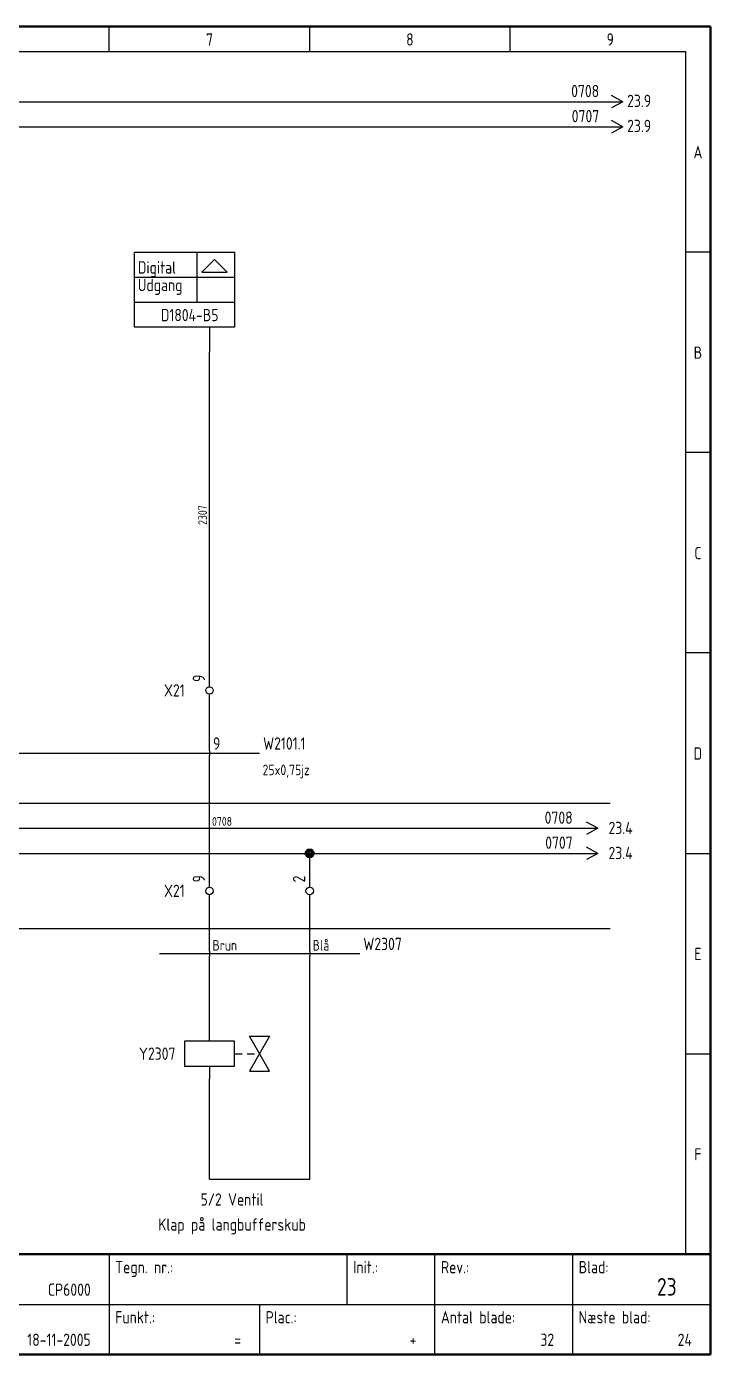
# Model space of a CAD drawing. Header units: millimetres. Extents: x 10 to 410, y 10 to 275.
# Drawn here: x 273.5 to 410, y 10 to 275 of the extents above; entities that cross this region are included whole.
import ezdxf
from ezdxf.enums import TextEntityAlignment as Align

# ---------------------------------------------------------------- set-up
doc = ezdxf.new("R2010")
doc.units = ezdxf.units.MM
doc.linetypes.add('Caddy_Solid', pattern=[0])
doc.layers.add('2', color=7, linetype='Continuous')
doc.styles.add('Caddy_Vectorfont1p', font='isocp___.ttf', dxfattribs={"width": 0.9})

# ---------------------------------------------------------------- blocks, each defined once
blk = doc.blocks.new('Blk1')
at = {"linetype": 'Caddy_Solid', "lineweight": 50}
for p, q in [((10, 275), (410, 275)), ((410, 275), (410, 10)), ((10, 30), (410, 30)), ((410, 10), (10, 10))]:
    blk.add_line(p, q, dxfattribs=at)
at = {"linetype": 'Caddy_Solid', "lineweight": 25}
for p, q in [((290, 270), (290, 275)), ((330, 270), (330, 275)), ((370, 270), (370, 275)), ((15, 270), (405, 270)), ((405, 270), (405, 30)), ((410, 230), (405, 230)), ((410, 190), (405, 190)), ((410, 150), (405, 150)), ((405, 110), (410, 110)), ((405, 70), (410, 70)), ((290, 30), (290, 10)), ((337.5, 20), (337.5, 30)), ((355, 20), (355, 30)), ((382.5, 20), (382.5, 30)), ((405, 30), (410, 30)), ((260, 20), (410, 20)), ((320, 20), (320, 10)), ((355, 10), (355, 20)), ((382.5, 10), (382.5, 20))]:
    blk.add_line(p, q, dxfattribs=at)
at = {"lineweight": 25, "style": 'Caddy_Vectorfont1p', "width": 0.9}
for s, p in [('7', (310, 271.2)), ('8', (350, 271.2)), ('9', (390, 271.2)), ('A', (407.5, 248.7)), ('B', (407.5, 208.7)), ('C', (407.5, 168.7)), ('D', (407.5, 128.7)), ('E', (407.5, 88.7)), ('F', (407.5, 48.7))]:
    blk.add_text(s, height=2.45, dxfattribs=at).set_placement(p, align=Align.CENTER)
for s, p in [('Tegn. nr.:', (291.2, 26.2)), ('Init.:', (338.7, 26.2)), ('Rev.:', (356.2, 26.2)), ('Blad:', (383.7, 26.2)), ('Funkt.:', (291.2, 16.2)), ('Plac.:', (321.2, 16.2)), ('Antal blade:', (356.2, 16.2)), ('Næste blad:', (383.7, 16.2))]:
    blk.add_text(s, height=2.45, dxfattribs=at).set_placement(p)
for s, p in [('CP6000', (286.3, 21.7)), ('18-11-2005', (286.3, 11.7)), ('+', (351.3, 11.7)), ('32', (378.8, 11.7)), ('24', (406.3, 11.7)), ('=', (316.3, 11.7))]:
    blk.add_text(s, height=2.45, dxfattribs=at).set_placement(p, align=Align.RIGHT)
at = {"lineweight": 35, "style": 'Caddy_Vectorfont1p', "width": 0.9}
blk.add_text('23', height=3.5, dxfattribs=at).set_placement((403.25, 21.75), align=Align.RIGHT)
blk = doc.blocks.new('Blk3')
at = {"linetype": 'Caddy_Solid', "lineweight": 25}
for q in [(390.25, 261.25), (390.25, 258.75)]:
    blk.add_line((392.5, 260), q, dxfattribs=at)
at = {"lineweight": 25, "style": 'Caddy_Vectorfont1p', "width": 0.9, "flags": 1}
for tag, p in [('$TAG140020', (387.79, 267.9)), ('$TAG140050', (387.79, 264.4))]:
    blk.add_attdef(tag, text='', height=2.45, dxfattribs=at).set_placement(p, align=Align.RIGHT)
at = {"lineweight": 25, "style": 'Caddy_Vectorfont1p', "width": 0.9}
blk.add_attdef('$TAG160010', text='', height=2.45, dxfattribs=at).set_placement((387.79, 260.9), align=Align.RIGHT)
blk.add_attdef('$TAG160500', (393.37, 258.95), '', height=2.45, dxfattribs=at)
blk = doc.blocks.new('Blk5')
at = {"linetype": 'Caddy_Solid', "lineweight": 25}
for q in [(390.25, 256.25), (390.25, 253.75)]:
    blk.add_line((392.5, 255), q, dxfattribs=at)
at = {"lineweight": 25, "style": 'Caddy_Vectorfont1p', "width": 0.9, "flags": 1}
for tag, p in [('$TAG140020', (387.79, 262.9)), ('$TAG140050', (387.79, 259.4))]:
    blk.add_attdef(tag, text='', height=2.45, dxfattribs=at).set_placement(p, align=Align.RIGHT)
at = {"lineweight": 25, "style": 'Caddy_Vectorfont1p', "width": 0.9}
blk.add_attdef('$TAG160010', text='', height=2.45, dxfattribs=at).set_placement((387.79, 255.9), align=Align.RIGHT)
blk.add_attdef('$TAG160500', (393.37, 253.95), '', height=2.45, dxfattribs=at)
blk = doc.blocks.new('Blk6')
at = {"linetype": 'Caddy_Solid', "lineweight": 25}
for p, q in [((310, 103.25), (310, 105)), ((310, 100), (310, 101.75))]:
    blk.add_line(p, q, dxfattribs=at)
blk.add_circle((310, 102.5), 0.75, dxfattribs=at)
at = {"lineweight": 25, "style": 'Caddy_Vectorfont1p', "width": 0.9, "flags": 1}
blk.add_attdef('$TAG160410', (312.6, 104.2), '', height=2.45, rotation=90, dxfattribs=at)
at = {"layer": '2', "lineweight": 25, "style": 'Caddy_Vectorfont1p', "width": 0.9}
blk.add_attdef('$TAG160400', (309.1, 104.2), '', height=2.45, rotation=90, dxfattribs=at)
at = {"layer": '2', "lineweight": 25, "style": 'Caddy_Vectorfont1p', "width": 0.9, "flags": 1}
for tag, p in [('$TAG140020', (305.05, 108.3)), ('$TAG140050', (305.05, 104.8)), ('$TAG160030', (305.05, 97.8)), ('$TAG160040', (305.05, 92.8))]:
    blk.add_attdef(tag, text='', height=2.45, dxfattribs=at).set_placement(p, align=Align.RIGHT)
at = {"layer": '2', "lineweight": 25, "style": 'Caddy_Vectorfont1p', "width": 0.9}
blk.add_attdef('$TAG160010', text='', height=2.45, dxfattribs=at).set_placement((305.05, 101.3), align=Align.RIGHT)
blk = doc.blocks.new('Blk7')
at = {"linetype": 'Caddy_Solid', "lineweight": 25}
for p, q in [((330, 103.25), (330, 105)), ((330, 100), (330, 101.75))]:
    blk.add_line(p, q, dxfattribs=at)
blk.add_circle((330, 102.5), 0.75, dxfattribs=at)
at = {"lineweight": 25, "style": 'Caddy_Vectorfont1p', "width": 0.9, "flags": 1}
blk.add_attdef('$TAG160410', (332.6, 104.2), '', height=2.45, rotation=90, dxfattribs=at)
at = {"layer": '2', "lineweight": 25, "style": 'Caddy_Vectorfont1p', "width": 0.9}
blk.add_attdef('$TAG160400', (329.1, 104.2), '', height=2.45, rotation=90, dxfattribs=at)
at = {"layer": '2', "lineweight": 25, "style": 'Caddy_Vectorfont1p', "width": 0.9, "flags": 1}
for tag, p in [('$TAG140020', (325.05, 108.3)), ('$TAG140050', (325.05, 104.8)), ('$TAG160010', (325.05, 101.3)), ('$TAG160030', (325.05, 97.8)), ('$TAG160040', (325.05, 92.8))]:
    blk.add_attdef(tag, text='', height=2.45, dxfattribs=at).set_placement(p, align=Align.RIGHT)
blk = doc.blocks.new('Blk8')
at = {"linetype": 'Caddy_Solid', "lineweight": 25}
for p, q in [((310, 72.5), (310, 75)), ((315, 72.5), (305, 72.5)), ((305, 72.5), (305, 67.5)), ((315, 67.5), (315, 72.5)), ((318, 73.5), (322, 73.5)), ((322, 73.5), (318, 66.5)), ((322, 66.5), (318, 73.5)), ((315, 70), (316.5, 70)), ((317.5, 70), (319, 70)), ((305, 67.5), (315, 67.5)), ((310, 67.5), (310, 65)), ((318, 66.5), (322, 66.5))]:
    blk.add_line(p, q, dxfattribs=at)
at = {"lineweight": 25, "style": 'Caddy_Vectorfont1p', "width": 0.9}
blk.add_attdef('$TAG175000_00', (309.1, 73.4), '', height=2.45, rotation=90, dxfattribs=at)
for tag, p in [('$TAG160010', (303.2, 68.8)), ('$TAG160030', (303.2, 65.3)), ('$TAG160040', (303.2, 61.8))]:
    blk.add_attdef(tag, text='', height=2.45, dxfattribs=at).set_placement(p, align=Align.RIGHT)
blk.add_attdef('$TAG175000_01', text='', height=2.45, rotation=90, dxfattribs=at).set_placement((309.1, 65.9), align=Align.RIGHT)
blk = doc.blocks.new('Blk9')
at = {"linetype": 'Caddy_Solid', "lineweight": 25}
for p, q in [((330, 103.25), (330, 105)), ((330, 100), (330, 101.75))]:
    blk.add_line(p, q, dxfattribs=at)
blk.add_circle((330, 102.5), 0.75, dxfattribs=at)
at = {"lineweight": 25, "style": 'Caddy_Vectorfont1p', "width": 0.9, "flags": 1}
blk.add_attdef('$TAG160410', (332.6, 104.2), '', height=2.45, rotation=90, dxfattribs=at)
at = {"layer": '2', "lineweight": 25, "style": 'Caddy_Vectorfont1p', "width": 0.9}
blk.add_attdef('$TAG160400', (329.1, 104.2), '', height=2.45, rotation=90, dxfattribs=at)
at = {"layer": '2', "lineweight": 25, "style": 'Caddy_Vectorfont1p', "width": 0.9, "flags": 1}
for tag, p in [('$TAG140020', (325.05, 108.3)), ('$TAG140050', (325.05, 104.8)), ('$TAG160010', (325.05, 101.3)), ('$TAG160030', (325.05, 97.8)), ('$TAG160040', (325.05, 92.8))]:
    blk.add_attdef(tag, text='', height=2.45, dxfattribs=at).set_placement(p, align=Align.RIGHT)
blk = doc.blocks.new('Blk10')
at = {"linetype": 'Caddy_Solid', "lineweight": 25}
for p, q in [((385, 110), (387.5, 110)), ((387.5, 110), (385.25, 111.25)), ((387.5, 110), (385.25, 108.75))]:
    blk.add_line(p, q, dxfattribs=at)
at = {"lineweight": 25, "style": 'Caddy_Vectorfont1p', "width": 0.9}
blk.add_attdef('$TAG160010', text='', height=2.45, dxfattribs=at).set_placement((382.5, 110.9), align=Align.RIGHT)
blk.add_attdef('$TAG160500', (389.65, 108.85), '', height=2.45, dxfattribs=at)
blk = doc.blocks.new('Blk11')
at = {"linetype": 'Caddy_Solid', "lineweight": 25}
for p, q in [((385, 115), (387.5, 115)), ((387.5, 115), (385.25, 116.25)), ((387.5, 115), (385.25, 113.75))]:
    blk.add_line(p, q, dxfattribs=at)
at = {"lineweight": 25, "style": 'Caddy_Vectorfont1p', "width": 0.9}
blk.add_attdef('$TAG160010', text='', height=2.45, dxfattribs=at).set_placement((382.5, 115.9), align=Align.RIGHT)
blk.add_attdef('$TAG160500', (389.65, 113.85), '', height=2.45, dxfattribs=at)
blk = doc.blocks.new('Blk47')
at = {"linetype": 'Caddy_Solid', "lineweight": 25}
for p, q in [((295, 230), (315, 230)), ((295, 215), (295, 230)), ((315, 230), (315, 215)), ((315, 215), (295, 215))]:
    blk.add_line(p, q, dxfattribs=at)
blk = doc.blocks.new('Blk46')
at = {"linetype": 'Caddy_Solid', "lineweight": 25}
for p, q in [((307.5, 230), (307.5, 220)), ((311, 228.5), (308.5, 226)), ((313.5, 226), (311, 228.5)), ((308.5, 226), (313.5, 226)), ((295, 225), (315, 225)), ((295, 220), (315, 220)), ((310, 215), (310, 210))]:
    blk.add_line(p, q, dxfattribs=at)
blk.add_blockref('Blk47', (0, 0, 1))
at = {"lineweight": 25, "style": 'Caddy_Vectorfont1p', "width": 0.9}
for s, p in [('Digital', (295.7, 225.7)), ('Udgang', (295.7, 222.2))]:
    blk.add_text(s, height=2.45, dxfattribs=at).set_placement(p)
at = {"lineweight": 25, "style": 'Caddy_Vectorfont1p', "width": 0.9, "flags": 1}
blk.add_attdef('$TAG160010', text='', height=2.45, dxfattribs=at).set_placement((288.46, 220.55), align=Align.RIGHT)
at = {"lineweight": 25, "style": 'Caddy_Vectorfont1p', "width": 0.9}
for tag, p in [('$TAG175100', (311.8, 216.2)), ('$TAG175110', (291.8, 213.7)), ('$TAG175120', (291.8, 210.2)), ('$TAG160500', (288.46, 206.55))]:
    blk.add_attdef(tag, text='', height=2.45, dxfattribs=at).set_placement(p, align=Align.RIGHT)
blk.add_attdef('$TAG175000_00', text='', height=2.45, rotation=90, dxfattribs=at).set_placement((309.05, 210.9), align=Align.RIGHT)
blk = doc.blocks.new('Blk62')
at = {"linetype": 'Caddy_Solid', "lineweight": 25}
for p, q in [((310, 143.25), (310, 145)), ((310, 140), (310, 141.75))]:
    blk.add_line(p, q, dxfattribs=at)
blk.add_circle((310, 142.5), 0.75, dxfattribs=at)
at = {"lineweight": 25, "style": 'Caddy_Vectorfont1p', "width": 0.9, "flags": 1}
blk.add_attdef('$TAG160410', (312.6, 144.2), '', height=2.45, rotation=90, dxfattribs=at)
at = {"layer": '2', "lineweight": 25, "style": 'Caddy_Vectorfont1p', "width": 0.9}
blk.add_attdef('$TAG160400', (309.1, 144.2), '', height=2.45, rotation=90, dxfattribs=at)
at = {"layer": '2', "lineweight": 25, "style": 'Caddy_Vectorfont1p', "width": 0.9, "flags": 1}
for tag, p in [('$TAG140020', (305.05, 148.3)), ('$TAG140050', (305.05, 144.8)), ('$TAG160030', (305.05, 137.8)), ('$TAG160040', (305.05, 132.8))]:
    blk.add_attdef(tag, text='', height=2.45, dxfattribs=at).set_placement(p, align=Align.RIGHT)
at = {"layer": '2', "lineweight": 25, "style": 'Caddy_Vectorfont1p', "width": 0.9}
blk.add_attdef('$TAG160010', text='', height=2.45, dxfattribs=at).set_placement((305.05, 141.3), align=Align.RIGHT)
blk = doc.blocks.new('Blk66')
at = {"linetype": 'Caddy_Solid', "lineweight": 25}
blk.add_line((310, 130.5), (310, 129.5), dxfattribs=at)
at = {"lineweight": 25, "style": 'Caddy_Vectorfont1p', "width": 0.9}
blk.add_attdef('$TAG160210', (310.7, 130.7), '', height=2.45, dxfattribs=at)
at = {"lineweight": 25, "style": 'Caddy_Vectorfont1p', "width": 0.9, "flags": 1}
for tag, p in [('$TAG160010', (320.7, 130.7)), ('$TAG160220', (310.7, 125.7)), ('$TAG160030', (320.7, 125.7)), ('$TAG160230', (310.7, 120.7)), ('$TAG160200', (320.7, 120.7)), ('$TAG160040', (320.7, 115.7)), ('$TAG160101', (320.7, 110.7))]:
    blk.add_attdef(tag, p, '', height=2.45, dxfattribs=at)
blk = doc.blocks.new('Blk67')
at = {"linetype": 'Caddy_Solid', "lineweight": 25}
blk.add_line((310, 130.5), (310, 129.5), dxfattribs=at)
at = {"lineweight": 25, "style": 'Caddy_Vectorfont1p', "width": 0.9}
for tag, p in [('$TAG160210', (310.7, 130.7)), ('$TAG160010', (320.7, 130.7))]:
    blk.add_attdef(tag, p, '', height=2.45, dxfattribs=at)
at = {"lineweight": 25, "style": 'Caddy_Vectorfont1p', "width": 0.9, "flags": 1}
for tag, p in [('$TAG160220', (310.7, 125.7)), ('$TAG160030', (320.7, 125.7)), ('$TAG160230', (310.7, 120.7)), ('$TAG160200', (320.7, 120.7)), ('$TAG160040', (320.7, 115.7)), ('$TAG160101', (320.7, 110.7))]:
    blk.add_attdef(tag, p, '', height=2.45, dxfattribs=at)
blk = doc.blocks.new('Blk68')
at = {"linetype": 'Caddy_Solid', "lineweight": 25}
blk.add_line((310, 130.5), (310, 129.5), dxfattribs=at)
at = {"lineweight": 25, "style": 'Caddy_Vectorfont1p', "width": 0.9}
for tag, p in [('$TAG160210', (310.7, 130.7)), ('$TAG160030', (320.7, 125.7)), ('$TAG160200', (320.7, 120.7))]:
    blk.add_attdef(tag, p, '', height=2.45, dxfattribs=at)
at = {"lineweight": 25, "style": 'Caddy_Vectorfont1p', "width": 0.9, "flags": 1}
for tag, p in [('$TAG160010', (320.7, 130.7)), ('$TAG160220', (310.7, 125.7)), ('$TAG160230', (310.7, 120.7)), ('$TAG160040', (320.7, 115.7)), ('$TAG160101', (320.7, 110.7))]:
    blk.add_attdef(tag, p, '', height=2.45, dxfattribs=at)
blk = doc.blocks.new('Blk71')
at = {"linetype": 'Caddy_Solid', "lineweight": 25}
blk.add_line((310, 90.5), (310, 89.5), dxfattribs=at)
at = {"lineweight": 25, "style": 'Caddy_Vectorfont1p', "width": 0.9}
blk.add_attdef('$TAG160210', (310.7, 90.7), '', height=2.45, dxfattribs=at)
at = {"lineweight": 25, "style": 'Caddy_Vectorfont1p', "width": 0.9, "flags": 1}
for tag, p in [('$TAG160010', (340.7, 90.7)), ('$TAG160220', (310.7, 85.7)), ('$TAG160030', (340.7, 85.7)), ('$TAG160230', (310.7, 80.7)), ('$TAG160200', (340.7, 80.7)), ('$TAG160040', (340.7, 75.7)), ('$TAG160101', (340.7, 70.7))]:
    blk.add_attdef(tag, p, '', height=2.45, dxfattribs=at)
blk = doc.blocks.new('Blk72')
at = {"linetype": 'Caddy_Solid', "lineweight": 25}
blk.add_line((330, 90.5), (330, 89.5), dxfattribs=at)
at = {"lineweight": 25, "style": 'Caddy_Vectorfont1p', "width": 0.9}
for tag, p in [('$TAG160210', (330.7, 90.7)), ('$TAG160010', (340.7, 90.7)), ('$TAG160030', (340.7, 85.7)), ('$TAG160200', (340.7, 80.7))]:
    blk.add_attdef(tag, p, '', height=2.45, dxfattribs=at)
at = {"lineweight": 25, "style": 'Caddy_Vectorfont1p', "width": 0.9, "flags": 1}
for tag, p in [('$TAG160220', (330.7, 85.7)), ('$TAG160230', (330.7, 80.7)), ('$TAG160040', (340.7, 75.7)), ('$TAG160101', (340.7, 70.7))]:
    blk.add_attdef(tag, p, '', height=2.45, dxfattribs=at)

msp = doc.modelspace()

# ---------------------------------------------------------------- linework, layer by layer
at = {"linetype": 'Caddy_Solid', "lineweight": 25}
for p, q in [((50, 260), (392.5, 260)), ((45, 255), (392.5, 255)), ((310, 145), (310, 210)), ((310, 145), (310, 145)), ((310, 130.5), (310, 140)), ((310, 130.5), (310, 140)), ((310, 130.5), (310, 140)), ((175, 130), (320, 130)), ((310, 130.5), (310, 130.5)), ((310, 130.5), (310, 130.5)), ((310, 130.5), (310, 130.5)), ((310, 130.5), (310, 130.5)), ((310, 130.5), (310, 130.5)), ((310, 130.5), (310, 130.5)), ((310, 105), (310, 129.5)), ((310, 129.5), (310, 129.5)), ((310, 129.5), (310, 129.5)), ((310, 105), (310, 129.5)), ((310, 129.5), (310, 129.5)), ((310, 129.5), (310, 129.5)), ((310, 105), (310, 129.5)), ((310, 129.5), (310, 129.5)), ((310, 129.5), (310, 129.5)), ((50, 120), (350, 120)), ((350, 120), (390, 120)), ((240, 115), (385, 115)), ((205, 110), (330, 110)), ((330, 105), (330, 110)), ((330, 110), (385, 110)), ((310, 90.5), (310, 100)), ((330, 90.5), (330, 100)), ((50, 95), (350, 95)), ((350, 95), (390, 95)), ((300, 90), (340, 90)), ((310, 75), (310, 89.5)), ((330, 45), (330, 89.5)), ((310, 64.5), (310, 65)), ((310, 45), (310, 64.5)), ((310, 45), (310, 64.5)), ((310, 45), (330, 45))]:
    msp.add_line(p, q, dxfattribs=at)
at = {"lineweight": 40}
for radius in [0.8, 0.6, 0.4]:
    msp.add_circle((330, 110), radius, dxfattribs=at)

# ---------------------------------------------------------------- block references
for name in ['Blk1', 'Blk66', 'Blk68', 'Blk71']:
    msp.add_blockref(name, (0, 0, 1))
ref = msp.add_blockref('Blk3', (0, 0, 1))
ref.add_attrib('$TAG160010', '0708', dxfattribs={"lineweight": 25, "height": 2.45, "style": 'Caddy_Vectorfont1p', "width": 0.9}).set_placement((387.79, 260.9), align=Align.RIGHT)
ref.add_attrib('$TAG160500', '23.9', (393.37, 258.95), dxfattribs={"lineweight": 25, "height": 2.45, "style": 'Caddy_Vectorfont1p', "width": 0.9})
ref = msp.add_blockref('Blk5', (0, 0, 1))
ref.add_attrib('$TAG160010', '0707', dxfattribs={"lineweight": 25, "height": 2.45, "style": 'Caddy_Vectorfont1p', "width": 0.9}).set_placement((387.79, 255.9), align=Align.RIGHT)
ref.add_attrib('$TAG160500', '23.9', (393.37, 253.95), dxfattribs={"lineweight": 25, "height": 2.45, "style": 'Caddy_Vectorfont1p', "width": 0.9})
ref = msp.add_blockref('Blk46', (0, 0, 1))
ref.add_attrib('$TAG175100', 'D1804-B5', dxfattribs={"lineweight": 25, "height": 2.45, "style": 'Caddy_Vectorfont1p', "width": 0.9}).set_placement((311.8, 216.2), align=Align.RIGHT)
ref = msp.add_blockref('Blk62', (0, 0, 1))
ref.add_attrib('$TAG160010', 'X21', dxfattribs={"layer": '2', "lineweight": 25, "height": 2.45, "style": 'Caddy_Vectorfont1p', "width": 0.9}).set_placement((305.05, 141.3), align=Align.RIGHT)
ref.add_attrib('$TAG160400', '9', (309.1, 144.2), dxfattribs={"layer": '2', "lineweight": 25, "height": 2.45, "rotation": 90, "style": 'Caddy_Vectorfont1p', "width": 0.9})
ref = msp.add_blockref('Blk67', (0, 0, 1))
ref.add_attrib('$TAG160010', 'W2101.1', (320.7, 130.7), dxfattribs={"lineweight": 25, "height": 2.45, "style": 'Caddy_Vectorfont1p', "width": 0.9})
ref.add_attrib('$TAG160210', '9', (310.7, 130.7), dxfattribs={"lineweight": 25, "height": 2.45, "style": 'Caddy_Vectorfont1p', "width": 0.9})
ref = msp.add_blockref('Blk11', (0, 0, 1))
ref.add_attrib('$TAG160010', '0708', dxfattribs={"lineweight": 25, "height": 2.45, "style": 'Caddy_Vectorfont1p', "width": 0.9}).set_placement((382.5, 115.9), align=Align.RIGHT)
ref.add_attrib('$TAG160500', '23.4', (389.65, 113.85), dxfattribs={"lineweight": 25, "height": 2.45, "style": 'Caddy_Vectorfont1p', "width": 0.9})
ref = msp.add_blockref('Blk10', (0, 0, 1))
ref.add_attrib('$TAG160010', '0707', dxfattribs={"lineweight": 25, "height": 2.45, "style": 'Caddy_Vectorfont1p', "width": 0.9}).set_placement((382.5, 110.9), align=Align.RIGHT)
ref.add_attrib('$TAG160500', '23.4', (389.65, 108.85), dxfattribs={"lineweight": 25, "height": 2.45, "style": 'Caddy_Vectorfont1p', "width": 0.9})
ref = msp.add_blockref('Blk6', (0, 0, 1))
ref.add_attrib('$TAG160010', 'X21', dxfattribs={"layer": '2', "lineweight": 25, "height": 2.45, "style": 'Caddy_Vectorfont1p', "width": 0.9}).set_placement((305.05, 101.3), align=Align.RIGHT)
ref.add_attrib('$TAG160400', '9', (309.1, 104.2), dxfattribs={"layer": '2', "lineweight": 25, "height": 2.45, "rotation": 90, "style": 'Caddy_Vectorfont1p', "width": 0.9})
ref = msp.add_blockref('Blk7', (0, 0, 1))
ref.add_attrib('$TAG160400', '2', (329.1, 104.2), dxfattribs={"layer": '2', "lineweight": 25, "height": 2.45, "rotation": 90, "style": 'Caddy_Vectorfont1p', "width": 0.9})
ref = msp.add_blockref('Blk9', (0, 0, 1))
ref.add_attrib('$TAG160400', '2', (329.1, 104.2), dxfattribs={"layer": '2', "lineweight": 25, "height": 2.45, "rotation": 90, "style": 'Caddy_Vectorfont1p', "width": 0.9})
ref = msp.add_blockref('Blk72', (0, 0, 1))
ref.add_attrib('$TAG160010', 'W2307', (340.7, 90.7), dxfattribs={"lineweight": 25, "height": 2.45, "style": 'Caddy_Vectorfont1p', "width": 0.9})
ref = msp.add_blockref('Blk8', (0, 0, 1))
ref.add_attrib('$TAG160010', 'Y2307', dxfattribs={"lineweight": 25, "height": 2.45, "style": 'Caddy_Vectorfont1p', "width": 0.9}).set_placement((303.2, 68.8), align=Align.RIGHT)

# ---------------------------------------------------------------- texts
at = {"lineweight": 25, "style": 'Caddy_Vectorfont1p', "width": 0.9}
msp.add_text('2307', height=1.75, rotation=90, dxfattribs=at).set_placement((309.5, 177.5), align=Align.CENTER)
msp.add_text('25x0,75jz', height=2.1, dxfattribs=at).set_placement((320.6, 125.6))
for s, height, p in [('0708', 1.75, (312.5, 115.5)), ('5/2 Ventil', 2.45, (314.5, 39.7)), ('5/2 Ventil', 2.45, (314.5, 39.7)), ('Klap på langbufferskub', 2.45, (314.5, 34.7))]:
    msp.add_text(s, height=height, dxfattribs=at).set_placement(p, align=Align.CENTER)
at = {"lineweight": 35, "style": 'Caddy_Vectorfont1p', "width": 0.9}
for s, p in [('Blå', (330.6, 90.6)), ('Brun', (310.6, 90.6))]:
    msp.add_text(s, height=2.1, dxfattribs=at).set_placement(p)

doc.saveas('drawing.dxf')
